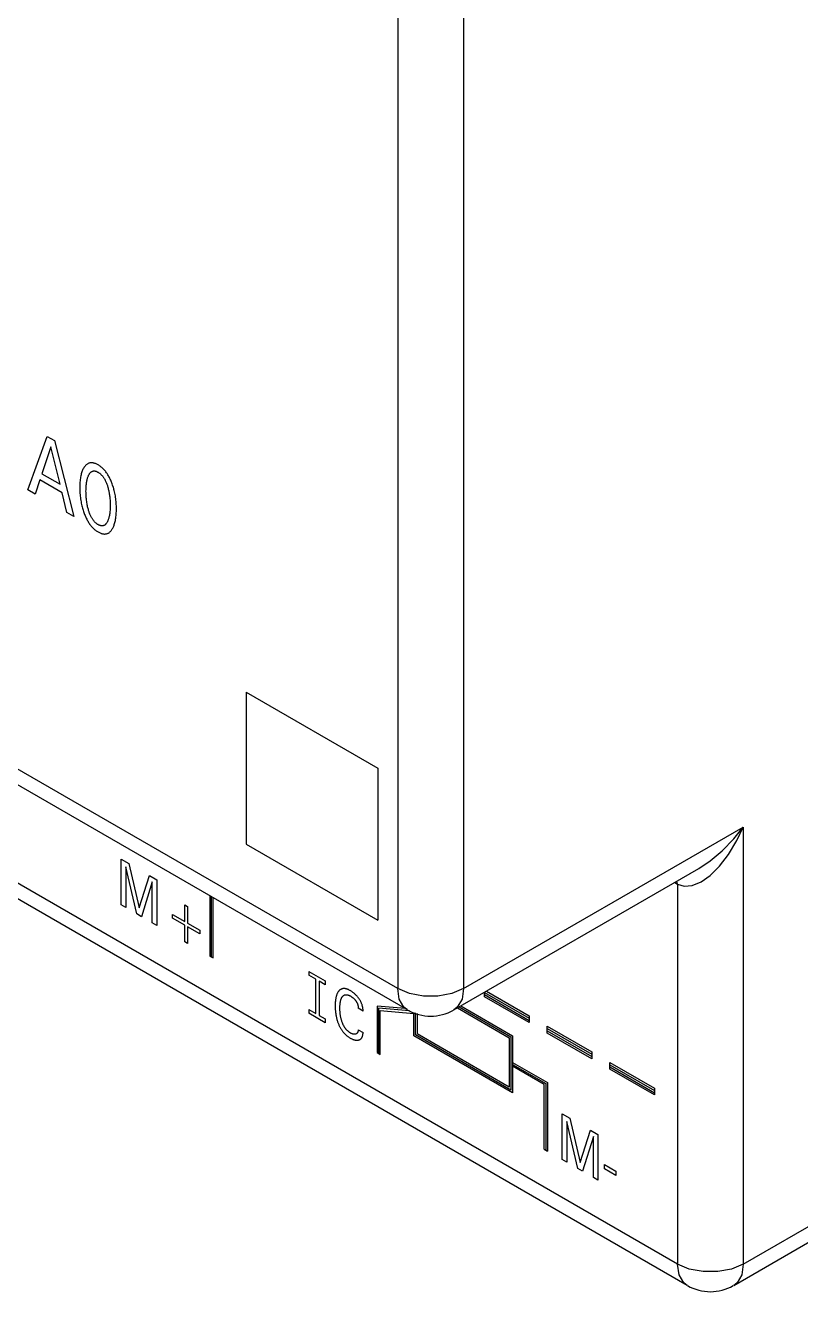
# Model space of a CAD drawing. Extents: x 0 to 420, y 0 to 297.
# Drawn here: x 181.18 to 197.84, y 131.89 to 159.09 of the extents above; entities that cross this region are included whole.
import ezdxf

# ---------------------------------------------------------------- set-up
doc = ezdxf.new("R2010")
doc.units = 0
doc.header["$LTSCALE"] = 23.1
doc.layers.add('40000_ISO', color=7, linetype='CONTINUOUS')

msp = doc.modelspace()

# ---------------------------------------------------------------- linework, layer by layer
at = {"layer": '40000_ISO', "color": 7, "linetype": 'CONTINUOUS'}
for p, q in [((189.18, 173.506), (189.18, 138.397)), ((190.594, 173.506), (190.594, 138.397)), ((189.18, 138.397), (165.492, 152.073)), ((189.387, 137.939), (165.699, 151.615)), ((181.232, 149.109), (181.651, 150.255)), ((181.651, 150.255), (181.805, 150.167)), ((181.805, 150.167), (182.224, 148.537)), ((181.728, 150.032), (181.533, 149.455)), ((181.925, 149.229), (181.728, 150.032)), ((182.462, 149.622), (182.454, 149.611)), ((182.471, 149.631), (182.462, 149.622)), ((182.48, 149.641), (182.471, 149.631)), ((182.489, 149.649), (182.48, 149.641)), ((182.499, 149.657), (182.489, 149.649)), ((182.509, 149.665), (182.499, 149.657)), ((182.52, 149.671), (182.509, 149.665)), ((182.53, 149.676), (182.52, 149.671)), ((182.54, 149.68), (182.53, 149.676)), ((182.551, 149.684), (182.54, 149.68)), ((182.562, 149.687), (182.551, 149.684)), ((182.573, 149.689), (182.562, 149.687)), ((182.585, 149.69), (182.573, 149.689)), ((182.597, 149.691), (182.585, 149.69)), ((182.609, 149.691), (182.597, 149.691)), ((182.621, 149.69), (182.609, 149.691)), ((182.634, 149.688), (182.621, 149.69)), ((182.647, 149.685), (182.634, 149.688)), ((182.66, 149.682), (182.647, 149.685)), ((182.674, 149.678), (182.66, 149.682)), ((182.687, 149.673), (182.674, 149.678)), ((182.701, 149.667), (182.687, 149.673)), ((182.715, 149.661), (182.701, 149.667)), ((182.728, 149.654), (182.715, 149.661)), ((182.742, 149.646), (182.728, 149.654)), ((182.756, 149.638), (182.742, 149.646)), ((182.77, 149.629), (182.756, 149.638)), ((182.784, 149.619), (182.77, 149.629)), ((181.533, 149.455), (181.925, 149.229)), ((182.362, 149.36), (182.358, 149.335)), ((182.366, 149.384), (182.362, 149.36)), ((182.371, 149.408), (182.366, 149.384)), ((182.376, 149.432), (182.371, 149.408)), ((182.382, 149.455), (182.376, 149.432)), ((182.389, 149.477), (182.382, 149.455)), ((182.395, 149.497), (182.389, 149.477)), ((182.402, 149.515), (182.395, 149.497)), ((182.41, 149.534), (182.402, 149.515)), ((182.418, 149.551), (182.41, 149.534)), ((182.427, 149.568), (182.418, 149.551)), ((182.436, 149.585), (182.427, 149.568)), ((182.439, 149.589), (182.436, 149.585)), ((182.446, 149.6), (182.439, 149.589)), ((182.454, 149.611), (182.446, 149.6)), ((182.509, 149.339), (182.514, 149.355)), ((182.514, 149.355), (182.518, 149.37)), ((182.518, 149.37), (182.523, 149.384)), ((182.523, 149.384), (182.529, 149.399)), ((182.529, 149.399), (182.534, 149.413)), ((182.534, 149.413), (182.539, 149.423)), ((182.539, 149.423), (182.544, 149.433)), ((182.544, 149.433), (182.549, 149.442)), ((182.549, 149.442), (182.555, 149.452)), ((182.555, 149.452), (182.561, 149.46)), ((182.561, 149.46), (182.567, 149.469)), ((182.567, 149.469), (182.574, 149.477)), ((182.574, 149.477), (182.581, 149.484)), ((182.581, 149.484), (182.588, 149.491)), ((182.588, 149.491), (182.594, 149.495)), ((182.594, 149.495), (182.6, 149.499)), ((182.6, 149.499), (182.606, 149.503)), ((182.606, 149.503), (182.613, 149.506)), ((182.613, 149.506), (182.62, 149.509)), ((182.62, 149.509), (182.627, 149.512)), ((182.627, 149.512), (182.634, 149.513)), ((182.634, 149.513), (182.642, 149.515)), ((182.642, 149.515), (182.649, 149.516)), ((182.649, 149.516), (182.657, 149.516)), ((182.657, 149.516), (182.665, 149.515)), ((182.665, 149.515), (182.673, 149.515)), ((182.673, 149.515), (182.682, 149.513)), ((182.682, 149.513), (182.69, 149.511)), ((182.69, 149.511), (182.699, 149.508)), ((182.699, 149.508), (182.707, 149.505)), ((182.707, 149.505), (182.716, 149.502)), ((182.716, 149.502), (182.725, 149.498)), ((182.725, 149.498), (182.733, 149.493)), ((182.733, 149.493), (182.742, 149.489)), ((182.742, 149.489), (182.751, 149.483)), ((182.751, 149.483), (182.76, 149.478)), ((182.76, 149.478), (182.769, 149.471)), ((182.769, 149.471), (182.777, 149.465)), ((182.777, 149.465), (182.786, 149.458)), ((182.797, 149.609), (182.784, 149.619)), ((182.786, 149.458), (182.794, 149.451)), ((182.794, 149.451), (182.803, 149.443)), ((182.811, 149.599), (182.797, 149.609)), ((182.803, 149.443), (182.811, 149.435)), ((182.824, 149.587), (182.811, 149.599)), ((182.811, 149.435), (182.819, 149.427)), ((182.819, 149.427), (182.827, 149.418)), ((182.838, 149.576), (182.824, 149.587)), ((182.827, 149.418), (182.835, 149.408)), ((182.835, 149.408), (182.843, 149.399)), ((182.851, 149.563), (182.838, 149.576)), ((182.843, 149.399), (182.85, 149.389)), ((182.85, 149.389), (182.858, 149.378)), ((182.864, 149.55), (182.851, 149.563)), ((182.858, 149.378), (182.865, 149.368)), ((182.876, 149.537), (182.864, 149.55)), ((182.865, 149.368), (182.872, 149.357)), ((182.872, 149.357), (182.878, 149.346)), ((182.888, 149.523), (182.876, 149.537)), ((182.9, 149.509), (182.888, 149.523)), ((182.912, 149.494), (182.9, 149.509)), ((182.923, 149.478), (182.912, 149.494)), ((182.934, 149.463), (182.923, 149.478)), ((182.945, 149.447), (182.934, 149.463)), ((182.955, 149.431), (182.945, 149.447)), ((182.965, 149.414), (182.955, 149.431)), ((182.975, 149.395), (182.965, 149.414)), ((182.986, 149.376), (182.975, 149.395)), ((182.996, 149.357), (182.986, 149.376)), ((183.005, 149.338), (182.996, 149.357)), ((181.387, 149.02), (181.232, 149.109)), ((181.488, 149.323), (181.387, 149.02)), ((181.969, 149.046), (181.488, 149.323)), ((182.349, 149.191), (182.348, 149.161)), ((182.348, 149.161), (182.349, 149.131)), ((182.351, 149.25), (182.349, 149.22)), ((182.349, 149.22), (182.349, 149.191)), ((182.349, 149.131), (182.349, 149.1)), ((182.349, 149.1), (182.351, 149.068)), ((182.353, 149.278), (182.351, 149.25)), ((182.355, 149.307), (182.353, 149.278)), ((182.358, 149.335), (182.355, 149.307)), ((182.482, 149.082), (182.483, 149.109)), ((182.483, 149.054), (182.482, 149.082)), ((182.483, 149.135), (182.484, 149.162)), ((182.483, 149.109), (182.483, 149.135)), ((182.484, 149.162), (182.486, 149.187)), ((182.486, 149.187), (182.488, 149.213)), ((182.488, 149.213), (182.49, 149.232)), ((182.49, 149.232), (182.492, 149.251)), ((182.492, 149.251), (182.495, 149.27)), ((182.495, 149.27), (182.498, 149.288)), ((182.498, 149.288), (182.502, 149.306)), ((182.502, 149.306), (182.505, 149.323)), ((182.505, 149.323), (182.509, 149.339)), ((182.878, 149.346), (182.884, 149.335)), ((182.884, 149.335), (182.891, 149.324)), ((182.891, 149.324), (182.896, 149.313)), ((182.896, 149.313), (182.904, 149.297)), ((182.904, 149.297), (182.911, 149.282)), ((182.911, 149.282), (182.918, 149.266)), ((182.918, 149.266), (182.924, 149.251)), ((182.924, 149.251), (182.93, 149.235)), ((182.93, 149.235), (182.935, 149.22)), ((182.935, 149.22), (182.941, 149.204)), ((182.941, 149.204), (182.945, 149.188)), ((182.945, 149.188), (182.95, 149.173)), ((182.95, 149.173), (182.952, 149.167)), ((182.952, 149.167), (182.957, 149.148)), ((182.957, 149.148), (182.962, 149.128)), ((182.962, 149.128), (182.967, 149.108)), ((182.967, 149.108), (182.971, 149.089)), ((182.971, 149.089), (182.975, 149.069)), ((183.014, 149.318), (183.005, 149.338)), ((183.022, 149.298), (183.014, 149.318)), ((183.031, 149.278), (183.022, 149.298)), ((183.038, 149.259), (183.031, 149.278)), ((183.046, 149.239), (183.038, 149.259)), ((183.054, 149.214), (183.046, 149.239)), ((183.062, 149.19), (183.054, 149.214)), ((183.07, 149.166), (183.062, 149.19)), ((183.077, 149.141), (183.07, 149.166)), ((183.084, 149.117), (183.077, 149.141)), ((183.09, 149.093), (183.084, 149.117)), ((183.096, 149.069), (183.09, 149.093)), ((182.072, 148.624), (181.969, 149.046)), ((182.351, 149.068), (182.353, 149.037)), ((182.353, 149.037), (182.355, 149.005)), ((182.355, 149.005), (182.358, 148.973)), ((182.358, 148.973), (182.362, 148.944)), ((182.362, 148.944), (182.366, 148.914)), ((182.366, 148.914), (182.37, 148.884)), ((182.37, 148.884), (182.376, 148.854)), ((182.376, 148.854), (182.381, 148.824)), ((182.381, 148.824), (182.388, 148.793)), ((182.483, 149.027), (182.483, 149.054)), ((182.484, 148.999), (182.483, 149.027)), ((182.486, 148.971), (182.484, 148.999)), ((182.488, 148.942), (182.486, 148.971)), ((182.49, 148.916), (182.488, 148.942)), ((182.493, 148.89), (182.49, 148.916)), ((182.497, 148.863), (182.493, 148.89)), ((182.501, 148.837), (182.497, 148.863)), ((182.505, 148.81), (182.501, 148.837)), ((182.509, 148.789), (182.505, 148.81)), ((182.975, 149.069), (182.979, 149.05)), ((182.979, 149.05), (182.983, 149.028)), ((182.983, 149.028), (182.986, 149.006)), ((182.986, 149.006), (182.989, 148.984)), ((182.989, 148.984), (182.992, 148.962)), ((182.992, 148.962), (182.994, 148.941)), ((182.994, 148.941), (182.996, 148.92)), ((182.996, 148.92), (182.999, 148.891)), ((182.999, 148.891), (183, 148.864)), ((183, 148.864), (183.001, 148.836)), ((183.001, 148.836), (183.002, 148.809)), ((183.002, 148.809), (183.002, 148.782)), ((183.103, 149.039), (183.096, 149.069)), ((183.109, 149.009), (183.103, 149.039)), ((183.114, 148.979), (183.109, 149.009)), ((183.119, 148.95), (183.114, 148.979)), ((183.123, 148.92), (183.119, 148.95)), ((183.126, 148.891), (183.123, 148.92)), ((183.129, 148.86), (183.126, 148.891)), ((183.132, 148.829), (183.129, 148.86)), ((183.134, 148.798), (183.132, 148.829)), ((182.224, 148.537), (182.072, 148.624)), ((182.388, 148.793), (182.394, 148.769)), ((182.394, 148.769), (182.4, 148.745)), ((182.4, 148.745), (182.406, 148.72)), ((182.406, 148.72), (182.413, 148.696)), ((182.413, 148.696), (182.421, 148.671)), ((182.421, 148.671), (182.429, 148.646)), ((182.429, 148.646), (182.437, 148.622)), ((182.437, 148.622), (182.445, 148.601)), ((182.445, 148.601), (182.453, 148.581)), ((182.453, 148.581), (182.461, 148.561)), ((182.461, 148.561), (182.469, 148.541)), ((182.469, 148.541), (182.478, 148.52)), ((182.513, 148.769), (182.509, 148.789)), ((182.518, 148.748), (182.513, 148.769)), ((182.523, 148.727), (182.518, 148.748)), ((182.528, 148.706), (182.523, 148.727)), ((182.534, 148.685), (182.528, 148.706)), ((182.538, 148.669), (182.534, 148.685)), ((182.543, 148.653), (182.538, 148.669)), ((182.549, 148.637), (182.543, 148.653)), ((182.554, 148.621), (182.549, 148.637)), ((182.56, 148.606), (182.554, 148.621)), ((182.566, 148.59), (182.56, 148.606)), ((182.573, 148.574), (182.566, 148.59)), ((182.58, 148.558), (182.573, 148.574)), ((182.587, 148.542), (182.58, 148.558)), ((182.593, 148.531), (182.587, 148.542)), ((182.979, 148.536), (182.976, 148.52)), ((182.984, 148.558), (182.979, 148.536)), ((182.988, 148.58), (182.984, 148.558)), ((182.991, 148.602), (182.988, 148.58)), ((182.994, 148.625), (182.991, 148.602)), ((182.997, 148.648), (182.994, 148.625)), ((182.999, 148.674), (182.997, 148.648)), ((183, 148.701), (182.999, 148.674)), ((183.001, 148.727), (183, 148.701)), ((183.002, 148.754), (183.001, 148.727)), ((183.002, 148.782), (183.002, 148.754)), ((183.126, 148.53), (183.129, 148.559)), ((183.129, 148.559), (183.132, 148.587)), ((183.132, 148.587), (183.134, 148.617)), ((183.135, 148.767), (183.134, 148.798)), ((183.134, 148.617), (183.135, 148.646)), ((183.136, 148.736), (183.135, 148.767)), ((183.135, 148.646), (183.136, 148.676)), ((183.136, 148.706), (183.136, 148.736)), ((183.136, 148.676), (183.136, 148.706)), ((182.478, 148.52), (182.488, 148.5)), ((182.488, 148.5), (182.498, 148.481)), ((182.498, 148.481), (182.508, 148.461)), ((182.508, 148.461), (182.519, 148.441)), ((182.519, 148.441), (182.529, 148.425)), ((182.529, 148.425), (182.539, 148.408)), ((182.539, 148.408), (182.55, 148.392)), ((182.55, 148.392), (182.561, 148.376)), ((182.561, 148.376), (182.572, 148.36)), ((182.572, 148.36), (182.584, 148.345)), ((182.584, 148.345), (182.596, 148.331)), ((182.599, 148.519), (182.593, 148.531)), ((182.596, 148.331), (182.608, 148.316)), ((182.606, 148.508), (182.599, 148.519)), ((182.612, 148.497), (182.606, 148.508)), ((182.608, 148.316), (182.621, 148.303)), ((182.619, 148.486), (182.612, 148.497)), ((182.626, 148.475), (182.619, 148.486)), ((182.621, 148.303), (182.633, 148.29)), ((182.634, 148.465), (182.626, 148.475)), ((182.633, 148.29), (182.647, 148.277)), ((182.641, 148.454), (182.634, 148.465)), ((182.649, 148.444), (182.641, 148.454)), ((182.647, 148.277), (182.66, 148.265)), ((182.657, 148.435), (182.649, 148.444)), ((182.665, 148.426), (182.657, 148.435)), ((182.66, 148.265), (182.673, 148.254)), ((182.673, 148.417), (182.665, 148.426)), ((182.681, 148.409), (182.673, 148.417)), ((182.69, 148.401), (182.681, 148.409)), ((182.698, 148.394), (182.69, 148.401)), ((182.707, 148.387), (182.698, 148.394)), ((182.716, 148.38), (182.707, 148.387)), ((182.725, 148.374), (182.716, 148.38)), ((182.733, 148.369), (182.725, 148.374)), ((182.742, 148.363), (182.733, 148.369)), ((182.751, 148.358), (182.742, 148.363)), ((182.76, 148.354), (182.751, 148.358)), ((182.769, 148.35), (182.76, 148.354)), ((182.778, 148.346), (182.769, 148.35)), ((182.786, 148.343), (182.778, 148.346)), ((182.795, 148.341), (182.786, 148.343)), ((182.803, 148.339), (182.795, 148.341)), ((182.812, 148.337), (182.803, 148.339)), ((182.82, 148.337), (182.812, 148.337)), ((182.828, 148.336), (182.82, 148.337)), ((182.836, 148.337), (182.828, 148.336)), ((182.843, 148.338), (182.836, 148.337)), ((182.851, 148.339), (182.843, 148.338)), ((182.858, 148.341), (182.851, 148.339)), ((182.865, 148.344), (182.858, 148.341)), ((182.872, 148.347), (182.865, 148.344)), ((182.879, 148.35), (182.872, 148.347)), ((182.885, 148.354), (182.879, 148.35)), ((182.891, 148.359), (182.885, 148.354)), ((182.897, 148.363), (182.891, 148.359)), ((182.905, 148.37), (182.897, 148.363)), ((182.912, 148.378), (182.905, 148.37)), ((182.918, 148.386), (182.912, 148.378)), ((182.925, 148.395), (182.918, 148.386)), ((182.931, 148.404), (182.925, 148.395)), ((182.936, 148.414), (182.931, 148.404)), ((182.941, 148.424), (182.936, 148.414)), ((182.946, 148.434), (182.941, 148.424)), ((182.951, 148.444), (182.946, 148.434)), ((182.957, 148.459), (182.951, 148.444)), ((182.962, 148.474), (182.957, 148.459)), ((182.967, 148.489), (182.962, 148.474)), ((182.971, 148.504), (182.967, 148.489)), ((182.976, 148.52), (182.971, 148.504)), ((183.04, 148.258), (183.047, 148.27)), ((183.047, 148.27), (183.056, 148.285)), ((183.056, 148.285), (183.064, 148.3)), ((183.064, 148.3), (183.071, 148.316)), ((183.071, 148.316), (183.078, 148.333)), ((183.078, 148.333), (183.085, 148.349)), ((183.085, 148.349), (183.091, 148.367)), ((183.091, 148.367), (183.097, 148.385)), ((183.097, 148.385), (183.103, 148.408)), ((183.103, 148.408), (183.109, 148.431)), ((183.109, 148.431), (183.114, 148.455)), ((183.114, 148.455), (183.119, 148.48)), ((183.119, 148.48), (183.123, 148.505)), ((183.123, 148.505), (183.126, 148.53)), ((182.673, 148.254), (182.687, 148.243)), ((182.687, 148.243), (182.701, 148.233)), ((182.701, 148.233), (182.714, 148.223)), ((182.714, 148.223), (182.728, 148.214)), ((182.728, 148.214), (182.742, 148.206)), ((182.742, 148.206), (182.756, 148.198)), ((182.756, 148.198), (182.77, 148.191)), ((182.77, 148.191), (182.784, 148.185)), ((182.784, 148.185), (182.798, 148.179)), ((182.798, 148.179), (182.811, 148.174)), ((182.811, 148.174), (182.825, 148.17)), ((182.825, 148.17), (182.838, 148.166)), ((182.838, 148.166), (182.851, 148.164)), ((182.851, 148.164), (182.864, 148.162)), ((182.864, 148.162), (182.877, 148.161)), ((182.877, 148.161), (182.889, 148.161)), ((182.889, 148.161), (182.901, 148.162)), ((182.901, 148.162), (182.913, 148.164)), ((182.913, 148.164), (182.924, 148.166)), ((182.924, 148.166), (182.935, 148.169)), ((182.935, 148.169), (182.946, 148.173)), ((182.946, 148.173), (182.956, 148.178)), ((182.956, 148.178), (182.966, 148.183)), ((182.966, 148.183), (182.977, 148.19)), ((182.977, 148.19), (182.987, 148.198)), ((182.987, 148.198), (182.997, 148.206)), ((182.997, 148.206), (183.006, 148.216)), ((183.006, 148.216), (183.015, 148.225)), ((183.015, 148.225), (183.024, 148.236)), ((183.024, 148.236), (183.032, 148.247)), ((183.032, 148.247), (183.04, 148.258)), ((195.191, 132.477), (171.502, 146.153)), ((195.398, 132.019), (171.71, 145.695)), ((185.927, 144.765), (185.927, 141.499)), ((185.927, 144.765), (188.756, 143.132)), ((188.756, 143.132), (188.756, 139.866)), ((190.594, 138.397), (196.605, 141.867)), ((196.398, 141.612), (196.605, 141.867)), ((196.463, 141.574), (196.605, 141.867)), ((196.605, 141.867), (196.605, 132.477)), ((185.927, 141.499), (188.756, 139.866)), ((196.149, 141.355), (196.398, 141.612)), ((196.283, 141.277), (196.463, 141.574)), ((195.894, 141.14), (196.149, 141.355)), ((196.091, 141.026), (196.283, 141.277)), ((183.24, 140.193), (183.24, 141.173)), ((183.24, 141.173), (183.4, 141.08)), ((183.577, 139.999), (183.339, 141.013)), ((183.339, 141.013), (183.339, 140.136)), ((183.4, 141.08), (183.627, 140.129)), ((190.387, 137.939), (195.648, 140.976)), ((195.648, 140.976), (195.894, 141.14)), ((195.895, 140.829), (196.091, 141.026)), ((183.627, 140.129), (183.846, 140.823)), ((183.907, 140.686), (183.676, 139.941)), ((183.846, 140.823), (184.006, 140.73)), ((183.907, 139.808), (183.907, 140.686)), ((184.006, 140.73), (184.006, 139.751)), ((195.13, 140.677), (195.191, 140.642)), ((195.191, 140.642), (195.178, 140.705)), ((195.509, 140.609), (195.698, 140.688)), ((195.698, 140.688), (195.895, 140.829)), ((185.143, 140.39), (185.143, 139.095)), ((195.191, 140.642), (195.191, 132.477)), ((195.191, 140.642), (195.337, 140.594)), ((195.337, 140.594), (195.509, 140.609)), ((183.339, 140.136), (183.24, 140.193)), ((184.603, 139.84), (184.603, 140.196)), ((184.603, 140.196), (184.664, 140.16)), ((184.664, 140.16), (184.664, 139.804)), ((185.178, 139.074), (185.178, 140.369)), ((185.213, 139.054), (185.213, 140.349)), ((183.676, 139.941), (183.577, 139.999)), ((184.34, 139.908), (184.34, 139.991)), ((184.34, 139.991), (184.603, 139.84)), ((184.603, 139.756), (184.34, 139.908)), ((184.006, 139.751), (183.907, 139.808)), ((184.603, 139.4), (184.603, 139.756)), ((184.664, 139.804), (184.926, 139.653)), ((184.664, 139.721), (184.664, 139.365)), ((184.926, 139.569), (184.664, 139.721)), ((184.926, 139.653), (184.926, 139.569)), ((184.664, 139.365), (184.603, 139.4)), ((196.605, 132.477), (208.838, 139.54)), ((185.143, 139.095), (185.213, 139.054)), ((187.271, 138.764), (187.271, 138.682)), ((187.271, 138.764), (187.624, 138.56)), ((187.42, 138.596), (187.271, 138.682)), ((187.42, 137.861), (187.42, 138.596)), ((187.491, 138.555), (187.491, 137.82)), ((187.624, 138.478), (187.491, 138.555)), ((187.624, 138.56), (187.624, 138.478)), ((196.398, 132.019), (207.881, 138.649)), ((187.852, 138.203), (187.85, 138.189)), ((187.855, 138.216), (187.852, 138.203)), ((187.858, 138.23), (187.855, 138.216)), ((187.862, 138.243), (187.858, 138.23)), ((187.866, 138.255), (187.862, 138.243)), ((187.87, 138.267), (187.866, 138.255)), ((187.874, 138.278), (187.87, 138.267)), ((187.879, 138.289), (187.874, 138.278)), ((187.884, 138.299), (187.879, 138.289)), ((187.889, 138.308), (187.884, 138.299)), ((187.894, 138.318), (187.889, 138.308)), ((187.9, 138.327), (187.894, 138.318)), ((187.906, 138.335), (187.9, 138.327)), ((187.912, 138.343), (187.906, 138.335)), ((187.918, 138.35), (187.912, 138.343)), ((187.923, 138.356), (187.918, 138.35)), ((187.929, 138.361), (187.923, 138.356)), ((187.935, 138.367), (187.929, 138.361)), ((187.942, 138.371), (187.935, 138.367)), ((187.948, 138.376), (187.942, 138.371)), ((187.955, 138.38), (187.948, 138.376)), ((187.962, 138.384), (187.955, 138.38)), ((187.97, 138.387), (187.962, 138.384)), ((187.977, 138.39), (187.97, 138.387)), ((187.972, 138.191), (187.975, 138.198)), ((187.975, 138.198), (187.979, 138.204)), ((187.985, 138.392), (187.977, 138.39)), ((187.979, 138.204), (187.982, 138.21)), ((187.982, 138.21), (187.986, 138.216)), ((187.992, 138.394), (187.985, 138.392)), ((187.986, 138.216), (187.99, 138.221)), ((187.99, 138.221), (187.993, 138.226)), ((188, 138.395), (187.992, 138.394)), ((187.993, 138.226), (187.997, 138.23)), ((187.997, 138.23), (188.001, 138.234)), ((188.008, 138.396), (188, 138.395)), ((188.001, 138.234), (188.005, 138.238)), ((188.005, 138.238), (188.009, 138.242)), ((188.016, 138.397), (188.008, 138.396)), ((188.009, 138.242), (188.013, 138.245)), ((188.013, 138.245), (188.017, 138.249)), ((188.025, 138.397), (188.016, 138.397)), ((188.017, 138.249), (188.022, 138.251)), ((188.022, 138.251), (188.027, 138.254)), ((188.033, 138.397), (188.025, 138.397)), ((188.027, 138.254), (188.031, 138.257)), ((188.031, 138.257), (188.036, 138.259)), ((188.042, 138.396), (188.033, 138.397)), ((188.036, 138.259), (188.041, 138.26)), ((188.041, 138.26), (188.046, 138.262)), ((188.051, 138.395), (188.042, 138.396)), ((188.046, 138.262), (188.052, 138.263)), ((188.059, 138.393), (188.051, 138.395)), ((188.052, 138.263), (188.057, 138.264)), ((188.057, 138.264), (188.062, 138.264)), ((188.069, 138.391), (188.059, 138.393)), ((188.062, 138.264), (188.068, 138.265)), ((188.068, 138.265), (188.073, 138.265)), ((188.079, 138.388), (188.069, 138.391)), ((188.073, 138.265), (188.079, 138.265)), ((188.089, 138.385), (188.079, 138.388)), ((188.079, 138.265), (188.085, 138.264)), ((188.085, 138.264), (188.09, 138.263)), ((188.099, 138.381), (188.089, 138.385)), ((188.09, 138.263), (188.096, 138.262)), ((188.096, 138.262), (188.103, 138.261)), ((188.109, 138.377), (188.099, 138.381)), ((188.103, 138.261), (188.109, 138.259)), ((188.119, 138.373), (188.109, 138.377)), ((188.109, 138.259), (188.116, 138.258)), ((188.116, 138.258), (188.122, 138.255)), ((188.129, 138.368), (188.119, 138.373)), ((188.122, 138.255), (188.129, 138.253)), ((188.139, 138.363), (188.129, 138.368)), ((188.129, 138.253), (188.136, 138.25)), ((188.136, 138.25), (188.142, 138.247)), ((188.149, 138.358), (188.139, 138.363)), ((188.142, 138.247), (188.149, 138.244)), ((188.159, 138.352), (188.149, 138.358)), ((188.149, 138.244), (188.156, 138.241)), ((188.156, 138.241), (188.163, 138.237)), ((188.171, 138.345), (188.159, 138.352)), ((188.163, 138.237), (188.169, 138.233)), ((188.169, 138.233), (188.176, 138.229)), ((188.183, 138.338), (188.171, 138.345)), ((188.176, 138.229), (188.183, 138.225)), ((188.195, 138.33), (188.183, 138.338)), ((188.183, 138.225), (188.19, 138.22)), ((188.19, 138.22), (188.197, 138.215)), ((188.206, 138.322), (188.195, 138.33)), ((188.197, 138.215), (188.204, 138.21)), ((188.204, 138.21), (188.211, 138.205)), ((188.218, 138.313), (188.206, 138.322)), ((188.211, 138.205), (188.217, 138.2)), ((188.217, 138.2), (188.223, 138.195)), ((188.23, 138.305), (188.218, 138.313)), ((188.24, 138.296), (188.23, 138.305)), ((188.251, 138.287), (188.24, 138.296)), ((188.261, 138.278), (188.251, 138.287)), ((188.272, 138.268), (188.261, 138.278)), ((188.282, 138.258), (188.272, 138.268)), ((188.292, 138.248), (188.282, 138.258)), ((188.3, 138.239), (188.292, 138.248)), ((188.308, 138.23), (188.3, 138.239)), ((188.316, 138.221), (188.308, 138.23)), ((188.324, 138.212), (188.316, 138.221)), ((188.331, 138.202), (188.324, 138.212)), ((188.339, 138.193), (188.331, 138.202)), ((189.433, 138.29), (189.18, 138.397)), ((189.214, 138.167), (189.18, 138.397)), ((189.731, 138.235), (189.433, 138.29)), ((190.044, 138.235), (189.731, 138.235)), ((190.341, 138.29), (190.044, 138.235)), ((190.594, 138.397), (190.341, 138.29)), ((190.594, 138.397), (190.561, 138.167)), ((191.047, 138.217), (191.047, 138.32)), ((191.047, 138.315), (192.004, 137.763)), ((191.047, 138.266), (192.004, 137.714)), ((192.004, 137.665), (191.047, 138.217)), ((191.085, 138.342), (192.004, 137.812)), ((187.271, 137.947), (187.271, 137.866)), ((187.271, 137.947), (187.42, 137.861)), ((187.838, 138.085), (187.837, 138.065)), ((187.837, 138.065), (187.837, 138.045)), ((187.837, 138.045), (187.837, 138.025)), ((187.837, 138.025), (187.837, 138.004)), ((187.837, 138.004), (187.837, 137.984)), ((187.837, 137.984), (187.838, 137.963)), ((187.839, 138.104), (187.838, 138.085)), ((187.838, 137.963), (187.839, 137.943)), ((187.841, 138.123), (187.839, 138.104)), ((187.839, 137.943), (187.841, 137.922)), ((187.843, 138.142), (187.841, 138.123)), ((187.845, 138.161), (187.843, 138.142)), ((187.847, 138.175), (187.845, 138.161)), ((187.85, 138.189), (187.847, 138.175)), ((187.938, 138.016), (187.939, 138.032)), ((187.938, 137.999), (187.938, 138.016)), ((187.938, 137.982), (187.938, 137.999)), ((187.938, 137.966), (187.938, 137.982)), ((187.938, 137.951), (187.938, 137.966)), ((187.939, 137.935), (187.938, 137.951)), ((187.939, 138.032), (187.94, 138.048)), ((187.939, 137.919), (187.939, 137.935)), ((187.94, 138.048), (187.941, 138.064)), ((187.941, 138.064), (187.944, 138.084)), ((187.944, 138.084), (187.945, 138.095)), ((187.945, 138.095), (187.947, 138.105)), ((187.947, 138.105), (187.949, 138.115)), ((187.949, 138.115), (187.951, 138.125)), ((187.951, 138.125), (187.953, 138.135)), ((187.953, 138.135), (187.955, 138.145)), ((187.955, 138.145), (187.958, 138.154)), ((187.958, 138.154), (187.961, 138.164)), ((187.961, 138.164), (187.964, 138.171)), ((187.964, 138.171), (187.966, 138.178)), ((187.966, 138.178), (187.969, 138.185)), ((187.969, 138.185), (187.972, 138.191)), ((188.223, 138.195), (188.23, 138.189)), ((188.23, 138.189), (188.236, 138.183)), ((188.236, 138.183), (188.242, 138.177)), ((188.242, 138.177), (188.248, 138.171)), ((188.248, 138.171), (188.253, 138.165)), ((188.253, 138.165), (188.259, 138.159)), ((188.259, 138.159), (188.264, 138.152)), ((188.264, 138.152), (188.27, 138.146)), ((188.27, 138.146), (188.275, 138.139)), ((188.275, 138.139), (188.28, 138.132)), ((188.28, 138.132), (188.284, 138.126)), ((188.284, 138.126), (188.288, 138.12)), ((188.288, 138.12), (188.292, 138.113)), ((188.292, 138.113), (188.296, 138.107)), ((188.296, 138.107), (188.3, 138.1)), ((188.3, 138.1), (188.303, 138.094)), ((188.303, 138.094), (188.306, 138.087)), ((188.306, 138.087), (188.31, 138.081)), ((188.31, 138.081), (188.313, 138.074)), ((188.313, 138.074), (188.315, 138.067)), ((188.315, 138.067), (188.318, 138.061)), ((188.318, 138.061), (188.32, 138.054)), ((188.32, 138.054), (188.322, 138.047)), ((188.322, 138.047), (188.324, 138.041)), ((188.324, 138.041), (188.326, 138.034)), ((188.326, 138.034), (188.328, 138.027)), ((188.328, 138.027), (188.329, 138.02)), ((188.329, 138.02), (188.33, 138.013)), ((188.33, 138.013), (188.331, 138.006)), ((188.331, 138.006), (188.332, 137.999)), ((188.332, 137.999), (188.333, 137.992)), ((188.333, 137.992), (188.333, 137.985)), ((188.333, 137.985), (188.333, 137.979)), ((188.333, 137.979), (188.333, 137.972)), ((188.435, 137.914), (188.333, 137.972)), ((188.346, 138.183), (188.339, 138.193)), ((188.353, 138.173), (188.346, 138.183)), ((188.36, 138.162), (188.353, 138.173)), ((188.366, 138.152), (188.36, 138.162)), ((188.373, 138.141), (188.366, 138.152)), ((188.379, 138.13), (188.373, 138.141)), ((188.384, 138.119), (188.379, 138.13)), ((188.39, 138.108), (188.384, 138.119)), ((188.395, 138.097), (188.39, 138.108)), ((188.4, 138.086), (188.395, 138.097)), ((188.404, 138.075), (188.4, 138.086)), ((188.409, 138.063), (188.404, 138.075)), ((188.413, 138.052), (188.409, 138.063)), ((188.416, 138.041), (188.413, 138.052)), ((188.419, 138.03), (188.416, 138.041)), ((188.422, 138.019), (188.419, 138.03)), ((188.425, 138.007), (188.422, 138.019)), ((188.427, 137.995), (188.425, 138.007)), ((188.429, 137.983), (188.427, 137.995)), ((188.431, 137.971), (188.429, 137.983)), ((188.433, 137.959), (188.431, 137.971)), ((188.434, 137.948), (188.433, 137.959)), ((188.434, 137.936), (188.434, 137.948)), ((188.435, 137.925), (188.434, 137.936)), ((188.435, 137.914), (188.435, 137.925)), ((188.735, 138.021), (188.735, 137.021)), ((189.337, 137.968), (188.735, 138.021)), ((188.77, 137.973), (188.77, 137)), ((189.43, 137.916), (188.77, 137.973)), ((188.805, 136.98), (188.805, 137.926)), ((188.805, 137.926), (189.527, 137.863)), ((189.314, 137.996), (189.214, 138.167)), ((189.387, 137.939), (189.314, 137.996)), ((190.46, 137.996), (190.387, 137.939)), ((190.561, 138.167), (190.46, 137.996)), ((190.463, 137.983), (191.577, 137.339)), ((190.498, 138.003), (191.613, 137.36)), ((190.534, 138.023), (191.648, 137.38)), ((187.624, 137.662), (187.271, 137.866)), ((187.491, 137.82), (187.624, 137.743)), ((187.624, 137.743), (187.624, 137.662)), ((187.841, 137.922), (187.843, 137.9)), ((187.843, 137.9), (187.845, 137.879)), ((187.845, 137.879), (187.847, 137.863)), ((187.847, 137.863), (187.85, 137.846)), ((187.85, 137.846), (187.852, 137.829)), ((187.852, 137.829), (187.855, 137.813)), ((187.855, 137.813), (187.859, 137.796)), ((187.859, 137.796), (187.862, 137.779)), ((187.862, 137.779), (187.866, 137.762)), ((187.866, 137.762), (187.87, 137.745)), ((187.87, 137.745), (187.875, 137.729)), ((187.875, 137.729), (187.879, 137.714)), ((187.879, 137.714), (187.884, 137.699)), ((187.884, 137.699), (187.889, 137.683)), ((187.889, 137.683), (187.894, 137.668)), ((187.894, 137.668), (187.9, 137.652)), ((187.9, 137.652), (187.906, 137.637)), ((187.94, 137.903), (187.939, 137.919)), ((187.942, 137.887), (187.94, 137.903)), ((187.943, 137.87), (187.942, 137.887)), ((187.945, 137.856), (187.943, 137.87)), ((187.946, 137.842), (187.945, 137.856)), ((187.948, 137.827), (187.946, 137.842)), ((187.951, 137.812), (187.948, 137.827)), ((187.953, 137.798), (187.951, 137.812)), ((187.956, 137.783), (187.953, 137.798)), ((187.959, 137.768), (187.956, 137.783)), ((187.962, 137.755), (187.959, 137.768)), ((187.965, 137.741), (187.962, 137.755)), ((187.969, 137.728), (187.965, 137.741)), ((187.973, 137.715), (187.969, 137.728)), ((187.977, 137.701), (187.973, 137.715)), ((187.981, 137.688), (187.977, 137.701)), ((187.986, 137.675), (187.981, 137.688)), ((187.99, 137.664), (187.986, 137.675)), ((187.993, 137.654), (187.99, 137.664)), ((187.998, 137.644), (187.993, 137.654)), ((189.527, 137.38), (189.527, 137.884)), ((189.562, 137.4), (189.562, 137.872)), ((189.597, 137.861), (189.597, 137.421)), ((192.004, 137.812), (192.004, 137.665)), ((187.906, 137.637), (187.913, 137.622)), ((187.913, 137.622), (187.918, 137.609)), ((187.918, 137.609), (187.924, 137.597)), ((187.924, 137.597), (187.93, 137.585)), ((187.93, 137.585), (187.936, 137.573)), ((187.936, 137.573), (187.942, 137.561)), ((187.942, 137.561), (187.949, 137.549)), ((187.949, 137.549), (187.956, 137.537)), ((187.956, 137.537), (187.963, 137.526)), ((187.963, 137.526), (187.97, 137.514)), ((187.97, 137.514), (187.977, 137.503)), ((187.977, 137.503), (187.985, 137.493)), ((187.985, 137.493), (187.993, 137.482)), ((187.993, 137.482), (188, 137.472)), ((188.002, 137.635), (187.998, 137.644)), ((188, 137.472), (188.008, 137.462)), ((188.006, 137.625), (188.002, 137.635)), ((188.011, 137.615), (188.006, 137.625)), ((188.008, 137.462), (188.017, 137.452)), ((188.016, 137.605), (188.011, 137.615)), ((188.021, 137.595), (188.016, 137.605)), ((188.017, 137.452), (188.025, 137.443)), ((188.026, 137.586), (188.021, 137.595)), ((188.025, 137.443), (188.033, 137.433)), ((188.032, 137.576), (188.026, 137.586)), ((188.036, 137.569), (188.032, 137.576)), ((188.033, 137.433), (188.042, 137.424)), ((188.041, 137.561), (188.036, 137.569)), ((188.046, 137.553), (188.041, 137.561)), ((188.042, 137.424), (188.051, 137.416)), ((188.052, 137.546), (188.046, 137.553)), ((188.051, 137.416), (188.06, 137.407)), ((188.057, 137.539), (188.052, 137.546)), ((188.062, 137.532), (188.057, 137.539)), ((188.06, 137.407), (188.069, 137.398)), ((188.068, 137.525), (188.062, 137.532)), ((188.074, 137.518), (188.068, 137.525)), ((188.069, 137.398), (188.079, 137.39)), ((188.079, 137.511), (188.074, 137.518)), ((188.085, 137.505), (188.079, 137.511)), ((188.079, 137.39), (188.089, 137.382)), ((188.091, 137.499), (188.085, 137.505)), ((188.089, 137.382), (188.099, 137.374)), ((188.098, 137.492), (188.091, 137.499)), ((188.106, 137.485), (188.098, 137.492)), ((188.113, 137.479), (188.106, 137.485)), ((188.12, 137.473), (188.113, 137.479)), ((188.127, 137.467), (188.12, 137.473)), ((188.135, 137.461), (188.127, 137.467)), ((188.142, 137.456), (188.135, 137.461)), ((188.15, 137.451), (188.142, 137.456)), ((188.157, 137.447), (188.15, 137.451)), ((188.165, 137.442), (188.157, 137.447)), ((188.173, 137.437), (188.165, 137.442)), ((188.182, 137.433), (188.173, 137.437)), ((188.19, 137.429), (188.182, 137.433)), ((188.198, 137.426), (188.19, 137.429)), ((188.206, 137.422), (188.198, 137.426)), ((188.213, 137.42), (188.206, 137.422)), ((188.219, 137.418), (188.213, 137.42)), ((188.225, 137.417), (188.219, 137.418)), ((188.231, 137.416), (188.225, 137.417)), ((188.237, 137.415), (188.231, 137.416)), ((188.243, 137.414), (188.237, 137.415)), ((188.249, 137.414), (188.243, 137.414)), ((188.254, 137.414), (188.249, 137.414)), ((188.26, 137.414), (188.254, 137.414)), ((188.265, 137.415), (188.26, 137.414)), ((188.27, 137.416), (188.265, 137.415)), ((188.275, 137.417), (188.27, 137.416)), ((188.28, 137.419), (188.275, 137.417)), ((188.284, 137.421), (188.28, 137.419)), ((188.289, 137.423), (188.284, 137.421)), ((188.293, 137.425), (188.289, 137.423)), ((188.297, 137.428), (188.293, 137.425)), ((188.301, 137.431), (188.297, 137.428)), ((188.304, 137.434), (188.301, 137.431)), ((188.308, 137.438), (188.304, 137.434)), ((188.311, 137.442), (188.308, 137.438)), ((188.314, 137.446), (188.311, 137.442)), ((188.317, 137.451), (188.314, 137.446)), ((188.319, 137.456), (188.317, 137.451)), ((188.321, 137.461), (188.319, 137.456)), ((188.324, 137.466), (188.321, 137.461)), ((188.326, 137.472), (188.324, 137.466)), ((188.328, 137.478), (188.326, 137.472)), ((188.329, 137.485), (188.328, 137.478)), ((188.331, 137.491), (188.329, 137.485)), ((188.332, 137.498), (188.331, 137.491)), ((188.333, 137.505), (188.332, 137.498)), ((188.333, 137.512), (188.333, 137.505)), ((188.333, 137.512), (188.435, 137.454)), ((188.423, 137.375), (188.426, 137.384)), ((188.426, 137.384), (188.428, 137.393)), ((188.428, 137.393), (188.43, 137.402)), ((188.43, 137.402), (188.432, 137.412)), ((188.432, 137.412), (188.433, 137.422)), ((188.433, 137.422), (188.434, 137.432)), ((188.434, 137.443), (188.435, 137.454)), ((188.434, 137.432), (188.434, 137.443)), ((191.648, 136.155), (189.527, 137.38)), ((191.613, 136.216), (189.562, 137.4)), ((191.577, 136.278), (189.597, 137.421)), ((191.648, 137.38), (191.648, 136.155)), ((192.393, 137.44), (192.393, 137.587)), ((192.393, 137.587), (193.349, 137.035)), ((192.393, 137.538), (193.349, 136.986)), ((192.393, 137.489), (193.349, 136.937)), ((193.349, 136.888), (192.393, 137.44)), ((188.099, 137.374), (188.109, 137.366)), ((188.109, 137.366), (188.119, 137.359)), ((188.119, 137.359), (188.129, 137.352)), ((188.129, 137.352), (188.139, 137.346)), ((188.139, 137.346), (188.149, 137.339)), ((188.149, 137.339), (188.159, 137.334)), ((188.159, 137.334), (188.171, 137.327)), ((188.171, 137.327), (188.182, 137.321)), ((188.182, 137.321), (188.194, 137.315)), ((188.194, 137.315), (188.205, 137.31)), ((188.205, 137.31), (188.217, 137.305)), ((188.217, 137.305), (188.228, 137.301)), ((188.228, 137.301), (188.238, 137.297)), ((188.238, 137.297), (188.249, 137.294)), ((188.249, 137.294), (188.259, 137.292)), ((188.259, 137.292), (188.269, 137.29)), ((188.269, 137.29), (188.279, 137.288)), ((188.279, 137.288), (188.289, 137.287)), ((188.289, 137.287), (188.297, 137.287)), ((188.297, 137.287), (188.305, 137.287)), ((188.305, 137.287), (188.313, 137.287)), ((188.313, 137.287), (188.321, 137.287)), ((188.321, 137.287), (188.329, 137.289)), ((188.329, 137.289), (188.336, 137.29)), ((188.336, 137.29), (188.343, 137.292)), ((188.343, 137.292), (188.35, 137.294)), ((188.35, 137.294), (188.357, 137.297)), ((188.357, 137.297), (188.364, 137.3)), ((188.364, 137.3), (188.37, 137.303)), ((188.37, 137.303), (188.376, 137.307)), ((188.376, 137.307), (188.382, 137.311)), ((188.382, 137.311), (188.387, 137.316)), ((188.387, 137.316), (188.393, 137.321)), ((188.393, 137.321), (188.398, 137.326)), ((188.398, 137.326), (188.402, 137.332)), ((188.402, 137.332), (188.406, 137.338)), ((188.406, 137.338), (188.41, 137.345)), ((188.41, 137.345), (188.414, 137.352)), ((188.414, 137.352), (188.417, 137.359)), ((188.417, 137.359), (188.42, 137.367)), ((188.42, 137.367), (188.423, 137.375)), ((191.577, 137.339), (191.577, 136.278)), ((191.613, 137.36), (191.613, 136.216)), ((188.735, 137.021), (188.805, 136.98)), ((193.349, 137.035), (193.349, 136.888)), ((191.648, 136.808), (192.397, 136.376)), ((191.648, 136.768), (192.362, 136.355)), ((192.327, 136.335), (191.648, 136.727)), ((193.738, 136.663), (193.738, 136.81)), ((193.738, 136.81), (194.694, 136.258)), ((193.738, 136.761), (194.694, 136.209)), ((193.738, 136.712), (194.694, 136.16)), ((194.694, 136.111), (193.738, 136.663)), ((192.327, 134.947), (192.327, 136.335)), ((192.362, 136.355), (192.362, 134.926)), ((192.397, 136.376), (192.397, 134.906)), ((194.694, 136.258), (194.694, 136.111)), ((192.716, 134.722), (192.716, 135.702)), ((192.716, 135.702), (192.876, 135.61)), ((192.814, 135.542), (192.814, 134.665)), ((193.052, 134.528), (192.814, 135.542)), ((192.876, 135.61), (193.102, 134.659)), ((193.102, 134.659), (193.321, 135.352)), ((193.383, 135.216), (193.151, 134.471)), ((193.321, 135.352), (193.481, 135.26)), ((193.383, 134.337), (193.383, 135.216)), ((193.481, 135.26), (193.481, 134.28)), ((192.327, 134.947), (192.397, 134.906)), ((192.814, 134.665), (192.716, 134.722)), ((193.151, 134.471), (193.052, 134.528)), ((193.62, 134.522), (193.62, 134.615)), ((193.62, 134.615), (193.869, 134.471)), ((193.869, 134.379), (193.62, 134.522)), ((193.869, 134.471), (193.869, 134.379)), ((193.481, 134.28), (193.383, 134.337)), ((195.444, 132.371), (195.191, 132.477)), ((195.224, 132.247), (195.191, 132.477)), ((195.324, 132.076), (195.224, 132.247)), ((195.741, 132.315), (195.444, 132.371)), ((196.054, 132.315), (195.741, 132.315)), ((196.352, 132.371), (196.054, 132.315)), ((196.605, 132.477), (196.352, 132.371)), ((196.571, 132.247), (196.471, 132.076)), ((196.605, 132.477), (196.571, 132.247)), ((195.398, 132.019), (195.324, 132.076)), ((196.471, 132.076), (196.398, 132.019))]:
    msp.add_line(p, q, dxfattribs=at)
for centre in [(189.887, 138.805), (195.898, 132.885)]:
    msp.add_arc(centre, 1, 240.5455, 299.4547, dxfattribs=at)

doc.saveas('drawing.dxf')
